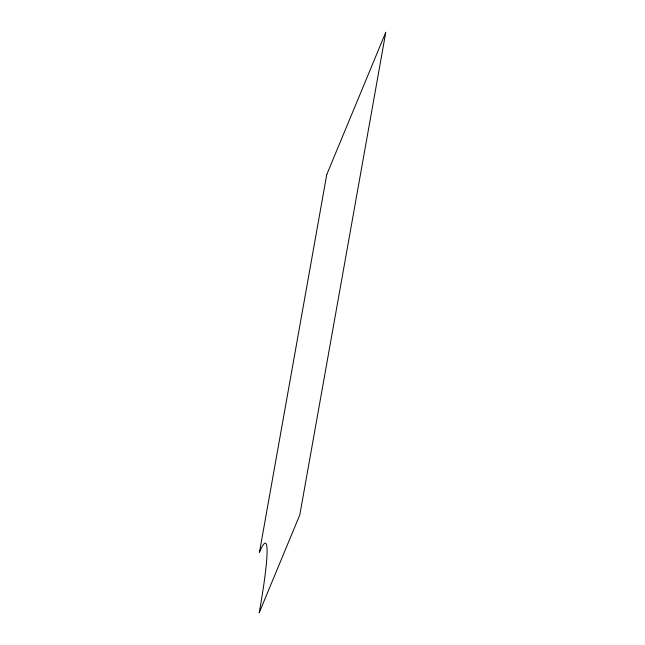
<?xml version="1.0" encoding="UTF-8"?>
<svg xmlns="http://www.w3.org/2000/svg" width="645" height="645" viewBox="0 0 645 645"><rect width="100%" height="100%" fill="white"/><g stroke="black" fill="none" stroke-linecap="round" stroke-linejoin="round"><path stroke-width="0.97" d="M326.741 174.626L259.459 552.322A116.56 9.473 -77.8 0 1 259.217 612.75L299.812 514.871L385.783 32.25L326.741 174.626"/></g></svg>
